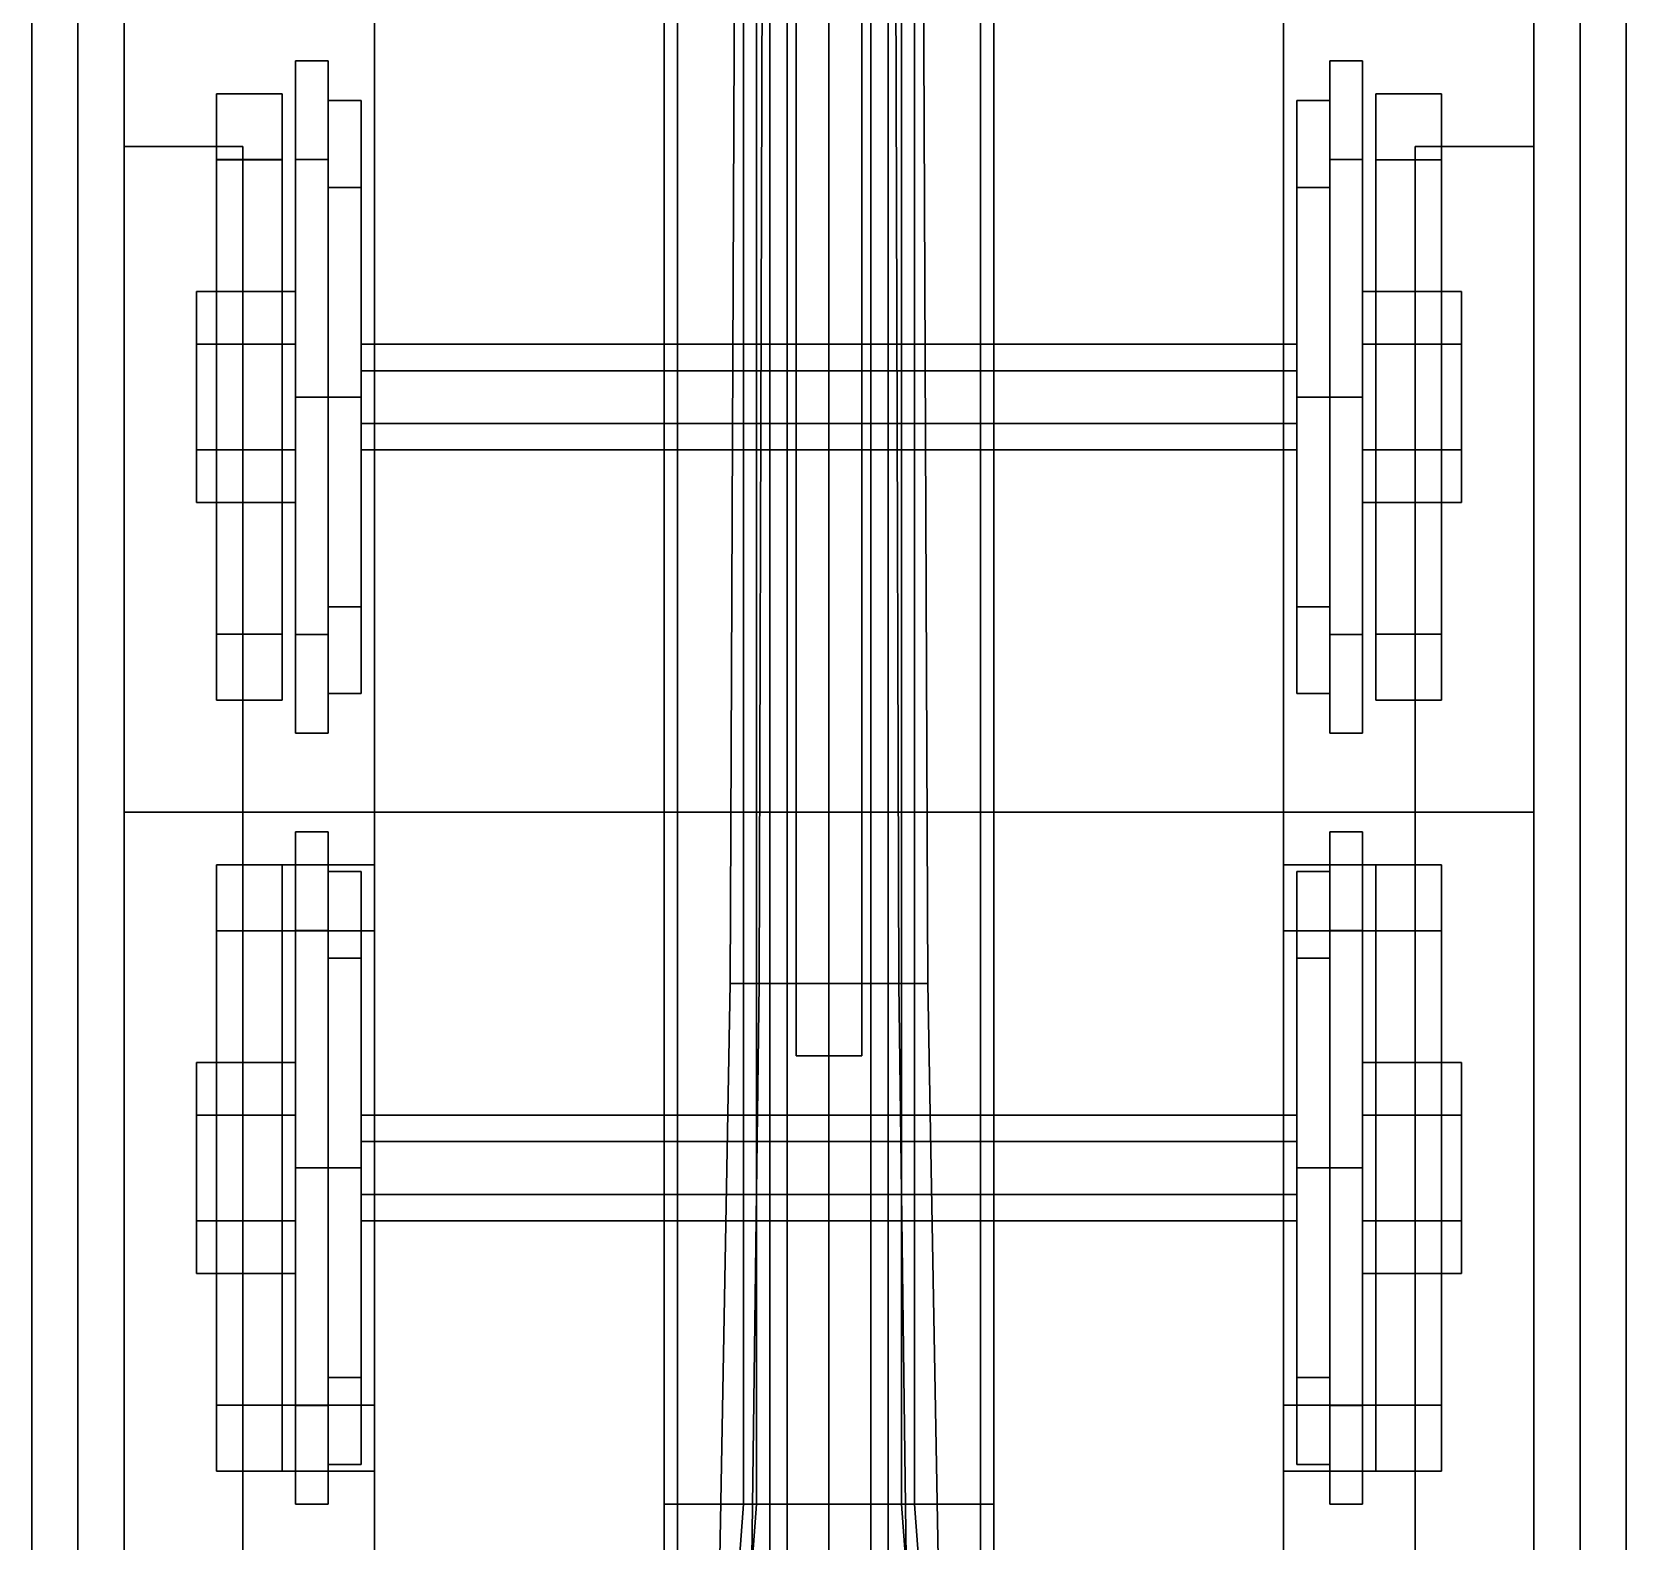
# Model space of a CAD drawing. Header units: millimetres. Extents: x -5.7 to 2.4, y -19.3 to 8.9.
# Drawn here: x -1.21 to 1.21, y 4.454 to 6.744 of the extents above; entities that cross this region are included whole.
import ezdxf

# ---------------------------------------------------------------- set-up
doc = ezdxf.new("R2010")
doc.units = ezdxf.units.MM
for name, color, linetype in [('gun', 1, 'Continuous'), ('supports', 5, 'Continuous'), ('wheels', 2, 'Continuous')]:
    doc.layers.add(name, color=color, linetype=linetype)

msp = doc.modelspace()

# ---------------------------------------------------------------- linework, layer by layer
for points in [[(-0.23, 4.51, 3.1), (-0.23, 8.78, 3.1), (-0.25, 8.78, 3.1), (-0.25, 4.51, 3.1)], [(-0.25, 8.78, 3.1), (-0.13, 8.78, 2.78), (-0.13, 4.51, 2.78), (-0.25, 4.51, 3.1)], [(-0.11, 4.51, 2.8), (-0.11, 8.78, 2.8), (-0.23, 8.78, 3.1), (-0.23, 4.51, 3.1)], [(0.13, 8.78, 2.78), (0.13, 4.51, 2.78), (-0.13, 4.51, 2.78), (-0.13, 8.78, 2.78)], [(-0.11, 8.78, 2.8), (-0.11, 4.51, 2.8), (0.11, 4.51, 2.8), (0.11, 8.78, 2.8)], [(0.11, 8.78, 2.8), (0.11, 4.51, 2.8), (0.23, 4.51, 3.1), (0.23, 8.78, 3.1)], [(0.25, 4.51, 3.1), (0.13, 4.51, 2.78), (0.13, 8.78, 2.78), (0.25, 8.78, 3.1)], [(0.23, 8.78, 3.1), (0.23, 4.51, 3.1), (0.25, 4.51, 3.1), (0.25, 8.78, 3.1)], [(-1.07, 8.34, 2.11), (-1.07, 8.34, 1.05), (-1.07, 5.56, 1.05), (-1.07, 5.56, 2.11)], [(-1.07, 5.56, 1.05), (-1.07, 8.34, 1.05), (1.07, 8.34, 1.05), (1.07, 5.56, 1.05)], [(1.07, 5.56, 1.05), (1.07, 8.34, 1.05), (1.07, 8.34, 2.11), (1.07, 5.56, 2.11)], [(-0.69, 8, 1.05), (-0.69, 8, 0.24), (-0.69, 3.33, 0.24), (-0.69, 3.33, 1.05)], [(-0.69, 3.33, 0.24), (-0.69, 8, 0.24), (0.69, 8, 0.24), (0.69, 3.33, 0.24)], [(0.69, 3.33, 0.24), (0.69, 8, 0.24), (0.69, 8, 1.05), (0.69, 3.33, 1.05)], [(1.07, 5.56, 2.11), (1.07, 6.94, 2.11), (-1.07, 6.94, 2.11), (-1.07, 5.56, 2.11)], [(-0.05, 6.94, 2.78), (-0.05, 6.94, 2.65), (-0.05, 5.19, 2.65), (-0.05, 5.19, 2.78)], [(-0.05, 5.19, 2.65), (-0.05, 6.94, 2.65), (0.05, 6.94, 2.65), (0.05, 5.19, 2.65)], [(0.05, 5.19, 2.65), (0.05, 6.94, 2.65), (0.05, 6.94, 2.78), (0.05, 5.19, 2.78)], [(-0.83, 6.65, 1.05), (-0.83, 6.65, 0.19), (-0.93, 6.65, 0.19), (-0.93, 6.65, 1.05)], [(-0.93, 6.65, 1.05), (-0.93, 6.65, 0.87), (-0.93, 6.55, 0.87), (-0.93, 6.55, 1.05)], [(-0.83, 5.73, 0.37), (-0.83, 6.65, 0.37), (-0.93, 6.65, 0.37), (-0.93, 5.73, 0.37)], [(-0.93, 5.73, 0.19), (-0.93, 6.65, 0.19), (-0.83, 6.65, 0.19), (-0.83, 5.73, 0.19)], [(-0.93, 6.65, 0.37), (-0.93, 6.65, 0.19), (-0.93, 5.73, 0.19), (-0.93, 5.73, 0.37)], [(-0.93, 6.65, 0.87), (-0.93, 6.65, 0.69), (-0.93, 5.73, 0.69), (-0.93, 5.73, 0.87)], [(-0.93, 5.73, 0.69), (-0.93, 6.65, 0.69), (-0.83, 6.65, 0.69), (-0.83, 5.73, 0.69)], [(-0.93, 6.65, 0.69), (-0.93, 6.65, 0.37), (-0.93, 6.55, 0.37), (-0.93, 6.55, 0.69)], [(-0.83, 6.55, 0.87), (-0.83, 6.65, 0.87), (-0.83, 6.65, 1.05), (-0.83, 6.55, 1.05)], [(-0.83, 5.73, 0.19), (-0.83, 6.65, 0.19), (-0.83, 6.65, 0.37), (-0.83, 5.73, 0.37)], [(-0.83, 5.73, 0.69), (-0.83, 6.65, 0.69), (-0.83, 6.65, 0.87), (-0.83, 5.73, 0.87)], [(-0.83, 6.55, 0.37), (-0.83, 6.65, 0.37), (-0.83, 6.65, 0.69), (-0.83, 6.55, 0.69)], [(0.93, 6.65, 1.05), (0.93, 6.65, 0.19), (0.83, 6.65, 0.19), (0.83, 6.65, 1.05)], [(0.83, 6.65, 0.87), (0.83, 6.55, 0.87), (0.83, 6.55, 1.05), (0.83, 6.65, 1.05)], [(0.83, 6.65, 0.37), (0.83, 6.55, 0.37), (0.83, 6.55, 0.69), (0.83, 6.65, 0.69)], [(0.93, 6.65, 0.19), (0.93, 5.73, 0.19), (0.83, 5.73, 0.19), (0.83, 6.65, 0.19)], [(0.83, 6.65, 0.19), (0.83, 5.73, 0.19), (0.83, 5.73, 0.37), (0.83, 6.65, 0.37)], [(0.83, 6.65, 0.37), (0.83, 5.73, 0.37), (0.93, 5.73, 0.37), (0.93, 6.65, 0.37)], [(0.83, 6.65, 0.69), (0.83, 5.73, 0.69), (0.83, 5.73, 0.87), (0.83, 6.65, 0.87)], [(0.93, 6.65, 0.69), (0.93, 5.73, 0.69), (0.83, 5.73, 0.69), (0.83, 6.65, 0.69)], [(0.93, 6.55, 1.05), (0.93, 6.55, 0.87), (0.93, 6.65, 0.87), (0.93, 6.65, 1.05)], [(0.93, 6.55, 0.69), (0.93, 6.55, 0.37), (0.93, 6.65, 0.37), (0.93, 6.65, 0.69)], [(0.93, 5.73, 0.37), (0.93, 5.73, 0.19), (0.93, 6.65, 0.19), (0.93, 6.65, 0.37)], [(0.93, 5.73, 0.87), (0.93, 5.73, 0.69), (0.93, 6.65, 0.69), (0.93, 6.65, 0.87)], [(-1.07, 6.57, 2.71), (-1.07, 6.57, 2.19), (-1.07, 3.27, 2.19), (-1.07, 3.27, 2.71)], [(-1.07, 3.27, 2.19), (-1.07, 6.57, 2.19), (-0.89, 6.57, 2.19), (-0.89, 3.27, 2.19)], [(-0.89, 3.27, 2.71), (-0.89, 6.57, 2.71), (-1.07, 6.57, 2.71), (-1.07, 3.27, 2.71)], [(-0.89, 6.57, 2.71), (-0.89, 6.57, 2.19), (-1.07, 6.57, 2.19), (-1.07, 6.57, 2.71)], [(-0.89, 3.27, 2.19), (-0.89, 6.57, 2.19), (-0.89, 6.57, 2.71), (-0.89, 3.27, 2.71)], [(0.89, 6.57, 2.71), (0.89, 6.57, 2.19), (0.89, 3.27, 2.19), (0.89, 3.27, 2.71)], [(1.07, 3.27, 2.71), (1.07, 6.57, 2.71), (0.89, 6.57, 2.71), (0.89, 3.27, 2.71)], [(1.07, 6.57, 2.71), (1.07, 6.57, 2.19), (0.89, 6.57, 2.19), (0.89, 6.57, 2.71)], [(0.89, 3.27, 2.19), (0.89, 6.57, 2.19), (1.07, 6.57, 2.19), (1.07, 3.27, 2.19)], [(1.07, 3.27, 2.19), (1.07, 6.57, 2.19), (1.07, 6.57, 2.71), (1.07, 3.27, 2.71)], [(-0.83, 5.83, 0.87), (-0.83, 6.5506, 0.87), (-0.93, 6.5506, 0.87), (-0.93, 5.83, 0.87)], [(-0.93, 6.55, 1.05), (-0.93, 6.55, 0.87), (-0.83, 6.55, 0.87), (-0.83, 6.55, 1.05)], [(-0.93, 6.55, 0.69), (-0.93, 6.55, 0.37), (-0.83, 6.55, 0.37), (-0.83, 6.55, 0.69)], [(0.83, 6.55, 1.05), (0.83, 6.55, 0.87), (0.93, 6.55, 0.87), (0.93, 6.55, 1.05)], [(0.83, 6.55, 0.69), (0.83, 6.55, 0.37), (0.93, 6.55, 0.37), (0.93, 6.55, 0.69)], [(0.83, 6.55, 0.87), (0.83, 5.83, 0.87), (0.93, 5.83, 0.87), (0.93, 6.55, 0.87)], [(-0.96, 6.27, 0.3714), (-0.96, 6.35, 0.51), (-0.81, 6.35, 0.51), (-0.81, 6.27, 0.3714)], [(-0.96, 6.27, 0.3714), (-0.96, 6.11, 0.3714), (-0.96, 6.03, 0.51), (-0.96, 6.35, 0.51)], [(-0.96, 6.35, 0.51), (-0.96, 6.27, 0.6486), (-0.81, 6.27, 0.6486), (-0.81, 6.35, 0.51)], [(-0.96, 6.35, 0.51), (-0.96, 6.03, 0.51), (-0.96, 6.11, 0.6486), (-0.96, 6.27, 0.6486)], [(0.96, 6.35, 0.51), (0.96, 6.27, 0.3714), (0.81, 6.27, 0.3714), (0.81, 6.35, 0.51)], [(0.96, 6.27, 0.6486), (0.96, 6.35, 0.51), (0.81, 6.35, 0.51), (0.81, 6.27, 0.6486)], [(0.96, 6.11, 0.3714), (0.96, 6.27, 0.3714), (0.96, 6.35, 0.51), (0.96, 6.03, 0.51)], [(0.96, 6.03, 0.51), (0.96, 6.35, 0.51), (0.96, 6.27, 0.6486), (0.96, 6.11, 0.6486)], [(-0.96, 6.11, 0.3714), (-0.96, 6.27, 0.3714), (-0.81, 6.27, 0.3714), (-0.81, 6.11, 0.3714)], [(-0.96, 6.27, 0.6486), (-0.96, 6.11, 0.6486), (-0.81, 6.11, 0.6486), (-0.81, 6.27, 0.6486)], [(0.96, 6.27, 0.3714), (0.96, 6.11, 0.3714), (0.81, 6.11, 0.3714), (0.81, 6.27, 0.3714)], [(0.96, 6.11, 0.6486), (0.96, 6.27, 0.6486), (0.81, 6.27, 0.6486), (0.81, 6.11, 0.6486)], [(-0.96, 6.03, 0.51), (-0.96, 6.11, 0.3714), (-0.81, 6.11, 0.3714), (-0.81, 6.03, 0.51)], [(-0.96, 6.11, 0.6486), (-0.96, 6.03, 0.51), (-0.81, 6.03, 0.51), (-0.81, 6.11, 0.6486)], [(0.96, 6.11, 0.3714), (0.96, 6.03, 0.51), (0.81, 6.03, 0.51), (0.81, 6.11, 0.3714)], [(0.96, 6.03, 0.51), (0.96, 6.11, 0.6486), (0.81, 6.11, 0.6486), (0.81, 6.03, 0.51)], [(-0.93, 5.83, 1.05), (-0.93, 5.83, 0.87), (-0.93, 5.73, 0.87), (-0.93, 5.73, 1.05)], [(-0.83, 5.83, 1.05), (-0.83, 5.83, 0.87), (-0.93, 5.83, 0.87), (-0.93, 5.83, 1.05)], [(-0.93, 5.83, 0.69), (-0.93, 5.83, 0.37), (-0.93, 5.73, 0.37), (-0.93, 5.73, 0.69)], [(-0.83, 5.83, 0.69), (-0.83, 5.83, 0.37), (-0.93, 5.83, 0.37), (-0.93, 5.83, 0.69)], [(-0.83, 5.73, 0.87), (-0.83, 5.83, 0.87), (-0.83, 5.83, 1.05), (-0.83, 5.73, 1.05)], [(-0.83, 5.73, 0.37), (-0.83, 5.83, 0.37), (-0.83, 5.83, 0.69), (-0.83, 5.73, 0.69)], [(0.93, 5.83, 1.05), (0.93, 5.83, 0.87), (0.83, 5.83, 0.87), (0.83, 5.83, 1.05)], [(0.83, 5.83, 0.87), (0.83, 5.73, 0.87), (0.83, 5.73, 1.05), (0.83, 5.83, 1.05)], [(0.83, 5.83, 0.37), (0.83, 5.73, 0.37), (0.83, 5.73, 0.69), (0.83, 5.83, 0.69)], [(0.93, 5.83, 0.69), (0.93, 5.83, 0.37), (0.83, 5.83, 0.37), (0.83, 5.83, 0.69)], [(0.93, 5.73, 1.05), (0.93, 5.73, 0.87), (0.93, 5.83, 0.87), (0.93, 5.83, 1.05)], [(0.93, 5.73, 0.69), (0.93, 5.73, 0.37), (0.93, 5.83, 0.37), (0.93, 5.83, 0.69)], [(-0.93, 5.73, 1.05), (-0.93, 5.73, 0.19), (-0.83, 5.73, 0.19), (-0.83, 5.73, 1.05)], [(0.83, 5.73, 1.05), (0.83, 5.73, 0.19), (0.93, 5.73, 0.19), (0.93, 5.73, 1.05)], [(-1.07, 5.56, 1.92), (-1.07, 5.56, 1.41), (-1.07, 3.46, 1.41), (-1.07, 3.27, 1.92)], [(1.07, 3.27, 1.92), (1.07, 5.56, 1.92), (-1.07, 5.56, 1.92), (-1.07, 3.27, 1.92)], [(-1.07, 3.46, 1.41), (-1.07, 5.56, 1.41), (1.07, 5.56, 1.41), (1.07, 3.46, 1.41)], [(-1.07, 5.56, 2.11), (-1.07, 5.56, 1.05), (1.07, 5.56, 1.05), (1.07, 5.56, 2.11)], [(-0.69, 5.56, 1.05), (-0.69, 3.33, 1.05), (0.69, 3.33, 1.05), (0.69, 5.56, 1.05)], [(1.07, 3.46, 1.41), (1.07, 5.56, 1.41), (1.07, 5.56, 1.92), (1.07, 3.27, 1.92)], [(-0.83, 5.48, 0.95), (-0.83, 5.48, 0.19), (-0.93, 5.48, 0.19), (-0.93, 5.48, 1.05)], [(-0.93, 5.48, 0.37), (-0.93, 5.48, 0.19), (-0.93, 4.56, 0.19), (-0.93, 4.56, 0.37)], [(-0.93, 4.56, 0.19), (-0.93, 5.48, 0.19), (-0.83, 5.48, 0.19), (-0.83, 4.56, 0.19)], [(-0.93, 5.48, 0.69), (-0.93, 5.48, 0.37), (-0.93, 5.38, 0.37), (-0.93, 5.38, 0.69)], [(-0.83, 4.56, 0.37), (-0.83, 5.48, 0.37), (-0.93, 5.48, 0.37), (-0.93, 4.56, 0.37)], [(-0.69, 5.38, 1.05), (-0.69, 5.48, 1.05), (-0.93, 5.48, 1.05), (-0.93, 5.38, 1.05)], [(-0.69, 5.48, 1.05), (-0.69, 5.48, 0.95), (-0.83, 5.48, 0.95), (-0.93, 5.48, 1.05)], [(-0.93, 5.48, 0.87), (-0.93, 5.48, 0.69), (-0.93, 4.56, 0.69), (-0.93, 4.56, 0.87)], [(-0.93, 4.56, 0.69), (-0.93, 5.48, 0.69), (-0.83, 5.48, 0.69), (-0.83, 4.56, 0.69)], [(-0.93, 5.48, 1.05), (-0.93, 5.48, 0.87), (-0.93, 5.38, 0.87), (-0.93, 5.38, 1.05)], [(-0.83, 4.56, 0.19), (-0.83, 5.48, 0.19), (-0.83, 5.48, 0.37), (-0.83, 4.56, 0.37)], [(-0.83, 5.38, 0.37), (-0.83, 5.48, 0.37), (-0.83, 5.48, 0.69), (-0.83, 5.38, 0.69)], [(-0.83, 5.38, 0.95), (-0.83, 5.48, 0.95), (-0.69, 5.48, 0.95), (-0.69, 5.38, 0.95)], [(-0.83, 5.38, 0.87), (-0.83, 5.48, 0.87), (-0.83, 5.48, 0.95), (-0.83, 5.38, 0.95)], [(-0.83, 4.56, 0.69), (-0.83, 5.48, 0.69), (-0.83, 5.48, 0.87), (-0.83, 4.56, 0.87)], [(0.93, 5.38, 1.05), (0.93, 5.48, 1.05), (0.69, 5.48, 1.05), (0.69, 5.38, 1.05)], [(0.93, 5.48, 1.05), (0.83, 5.48, 0.95), (0.69, 5.48, 0.95), (0.69, 5.48, 1.05)], [(0.69, 5.38, 0.95), (0.69, 5.48, 0.95), (0.83, 5.48, 0.95), (0.83, 5.38, 0.95)], [(0.93, 5.48, 1.05), (0.93, 5.48, 0.19), (0.83, 5.48, 0.19), (0.83, 5.48, 0.95)], [(0.83, 5.48, 0.19), (0.83, 4.56, 0.19), (0.83, 4.56, 0.37), (0.83, 5.48, 0.37)], [(0.93, 5.48, 0.19), (0.93, 4.56, 0.19), (0.83, 4.56, 0.19), (0.83, 5.48, 0.19)], [(0.83, 5.48, 0.37), (0.83, 5.38, 0.37), (0.83, 5.38, 0.69), (0.83, 5.48, 0.69)], [(0.83, 5.48, 0.37), (0.83, 4.56, 0.37), (0.93, 4.56, 0.37), (0.93, 5.48, 0.37)], [(0.83, 5.48, 0.87), (0.83, 5.38, 0.87), (0.83, 5.38, 0.95), (0.83, 5.48, 0.95)], [(0.93, 5.48, 0.69), (0.93, 4.56, 0.69), (0.83, 4.56, 0.69), (0.83, 5.48, 0.69)], [(0.83, 5.48, 0.69), (0.83, 4.56, 0.69), (0.83, 4.56, 0.87), (0.83, 5.48, 0.87)], [(0.93, 4.56, 0.37), (0.93, 4.56, 0.19), (0.93, 5.48, 0.19), (0.93, 5.48, 0.37)], [(0.93, 5.38, 0.69), (0.93, 5.38, 0.37), (0.93, 5.48, 0.37), (0.93, 5.48, 0.69)], [(0.93, 4.56, 0.87), (0.93, 4.56, 0.69), (0.93, 5.48, 0.69), (0.93, 5.48, 0.87)], [(0.93, 5.38, 1.05), (0.93, 5.38, 0.87), (0.93, 5.48, 0.87), (0.93, 5.48, 1.05)], [(-0.93, 5.38, 0.69), (-0.93, 5.38, 0.37), (-0.83, 5.38, 0.37), (-0.83, 5.38, 0.69)], [(-0.93, 5.38, 1.05), (-0.83, 5.38, 0.95), (-0.69, 5.38, 0.95), (-0.69, 5.38, 1.05)], [(-0.93, 5.38, 1.05), (-0.93, 5.38, 0.87), (-0.83, 5.38, 0.87), (-0.83, 5.38, 0.95)], [(-0.83, 4.66, 0.87), (-0.83, 5.38, 0.87), (-0.93, 5.38, 0.87), (-0.93, 4.66, 0.87)], [(0.69, 5.38, 1.05), (0.69, 5.38, 0.95), (0.83, 5.38, 0.95), (0.93, 5.38, 1.05)], [(0.83, 5.38, 0.69), (0.83, 5.38, 0.37), (0.93, 5.38, 0.37), (0.93, 5.38, 0.69)], [(0.83, 5.38, 0.95), (0.83, 5.38, 0.87), (0.93, 5.38, 0.87), (0.93, 5.38, 1.05)], [(0.83, 5.38, 0.87), (0.83, 4.66, 0.87), (0.93, 4.66, 0.87), (0.93, 5.38, 0.87)], [(-0.96, 5.18, 0.51), (-0.96, 5.1, 0.6486), (-0.81, 5.1, 0.6486), (-0.81, 5.18, 0.51)], [(-0.96, 5.18, 0.51), (-0.96, 4.86, 0.51), (-0.96, 4.94, 0.6486), (-0.96, 5.1, 0.6486)], [(-0.96, 5.1, 0.3714), (-0.96, 5.18, 0.51), (-0.81, 5.18, 0.51), (-0.81, 5.1, 0.3714)], [(-0.96, 5.1, 0.3714), (-0.96, 4.94, 0.3714), (-0.96, 4.86, 0.51), (-0.96, 5.18, 0.51)], [(-0.05, 5.19, 2.78), (-0.05, 5.19, 2.65), (0.05, 5.19, 2.65), (0.05, 5.19, 2.78)], [(0.96, 5.1, 0.6486), (0.96, 5.18, 0.51), (0.81, 5.18, 0.51), (0.81, 5.1, 0.6486)], [(0.96, 5.18, 0.51), (0.96, 5.1, 0.3714), (0.81, 5.1, 0.3714), (0.81, 5.18, 0.51)], [(0.96, 4.86, 0.51), (0.96, 5.18, 0.51), (0.96, 5.1, 0.6486), (0.96, 4.94, 0.6486)], [(0.96, 4.94, 0.3714), (0.96, 5.1, 0.3714), (0.96, 5.18, 0.51), (0.96, 4.86, 0.51)], [(-0.96, 5.1, 0.6486), (-0.96, 4.94, 0.6486), (-0.81, 4.94, 0.6486), (-0.81, 5.1, 0.6486)], [(-0.96, 4.94, 0.3714), (-0.96, 5.1, 0.3714), (-0.81, 5.1, 0.3714), (-0.81, 4.94, 0.3714)], [(0.96, 4.94, 0.6486), (0.96, 5.1, 0.6486), (0.81, 5.1, 0.6486), (0.81, 4.94, 0.6486)], [(0.96, 5.1, 0.3714), (0.96, 4.94, 0.3714), (0.81, 4.94, 0.3714), (0.81, 5.1, 0.3714)], [(-0.96, 4.94, 0.6486), (-0.96, 4.86, 0.51), (-0.81, 4.86, 0.51), (-0.81, 4.94, 0.6486)], [(-0.96, 4.86, 0.51), (-0.96, 4.94, 0.3714), (-0.81, 4.94, 0.3714), (-0.81, 4.86, 0.51)], [(0.96, 4.86, 0.51), (0.96, 4.94, 0.6486), (0.81, 4.94, 0.6486), (0.81, 4.86, 0.51)], [(0.96, 4.94, 0.3714), (0.96, 4.86, 0.51), (0.81, 4.86, 0.51), (0.81, 4.94, 0.3714)], [(-0.93, 4.66, 0.69), (-0.93, 4.66, 0.37), (-0.93, 4.56, 0.37), (-0.93, 4.56, 0.69)], [(-0.83, 4.66, 0.69), (-0.83, 4.66, 0.37), (-0.93, 4.66, 0.37), (-0.93, 4.66, 0.69)], [(-0.69, 4.66, 1.05), (-0.69, 4.66, 0.95), (-0.83, 4.66, 0.95), (-0.93, 4.66, 1.05)], [(-0.83, 4.66, 0.95), (-0.83, 4.66, 0.87), (-0.93, 4.66, 0.87), (-0.93, 4.66, 1.05)], [(-0.69, 4.56, 1.05), (-0.69, 4.66, 1.05), (-0.93, 4.66, 1.05), (-0.93, 4.56, 1.05)], [(-0.93, 4.66, 1.05), (-0.93, 4.66, 0.87), (-0.93, 4.56, 0.87), (-0.93, 4.56, 1.05)], [(-0.83, 4.56, 0.37), (-0.83, 4.66, 0.37), (-0.83, 4.66, 0.69), (-0.83, 4.56, 0.69)], [(-0.83, 4.56, 0.95), (-0.83, 4.66, 0.95), (-0.69, 4.66, 0.95), (-0.69, 4.56, 0.95)], [(-0.83, 4.56, 0.87), (-0.83, 4.66, 0.87), (-0.83, 4.66, 0.95), (-0.83, 4.56, 0.95)], [(0.93, 4.56, 1.05), (0.93, 4.66, 1.05), (0.69, 4.66, 1.05), (0.69, 4.56, 1.05)], [(0.93, 4.66, 1.05), (0.83, 4.66, 0.95), (0.69, 4.66, 0.95), (0.69, 4.66, 1.05)], [(0.69, 4.56, 0.95), (0.69, 4.66, 0.95), (0.83, 4.66, 0.95), (0.83, 4.56, 0.95)], [(0.83, 4.66, 0.37), (0.83, 4.56, 0.37), (0.83, 4.56, 0.69), (0.83, 4.66, 0.69)], [(0.93, 4.66, 0.69), (0.93, 4.66, 0.37), (0.83, 4.66, 0.37), (0.83, 4.66, 0.69)], [(0.83, 4.66, 0.87), (0.83, 4.56, 0.87), (0.83, 4.56, 0.95), (0.83, 4.66, 0.95)], [(0.93, 4.66, 1.05), (0.93, 4.66, 0.87), (0.83, 4.66, 0.87), (0.83, 4.66, 0.95)], [(0.93, 4.56, 0.69), (0.93, 4.56, 0.37), (0.93, 4.66, 0.37), (0.93, 4.66, 0.69)], [(0.93, 4.56, 1.05), (0.93, 4.56, 0.87), (0.93, 4.66, 0.87), (0.93, 4.66, 1.05)], [(-0.93, 4.56, 1.05), (-0.93, 4.56, 0.19), (-0.83, 4.56, 0.19), (-0.83, 4.56, 0.95)], [(-0.93, 4.56, 1.05), (-0.83, 4.56, 0.95), (-0.69, 4.56, 0.95), (-0.69, 4.56, 1.05)], [(0.69, 4.56, 1.05), (0.69, 4.56, 0.95), (0.83, 4.56, 0.95), (0.93, 4.56, 1.05)], [(0.83, 4.56, 0.95), (0.83, 4.56, 0.19), (0.93, 4.56, 0.19), (0.93, 4.56, 1.05)], [(-0.13, 4.51, 2.78), (-0.19, 3.7, 2.94), (-0.25, 3.7, 3.1), (-0.25, 4.51, 3.1)], [(-0.25, 4.51, 3.1), (-0.25, 3.7, 3.1), (-0.23, 3.7, 3.1), (-0.23, 4.51, 3.1)], [(-0.23, 3.7, 3.1), (-0.17, 3.7, 2.96), (-0.11, 4.51, 2.8), (-0.23, 4.51, 3.1)], [(-0.11, 4.51, 2.8), (-0.17, 3.7, 2.96), (-0.19, 3.7, 2.94), (-0.13, 4.51, 2.78)], [(0.11, 4.51, 2.8), (0.17, 3.7, 2.96), (0.23, 3.7, 3.1), (0.23, 4.51, 3.1)], [(0.13, 4.51, 2.78), (0.19, 3.7, 2.94), (0.17, 3.7, 2.96), (0.11, 4.51, 2.8)], [(0.25, 3.7, 3.1), (0.19, 3.7, 2.94), (0.13, 4.51, 2.78), (0.25, 4.51, 3.1)], [(0.23, 4.51, 3.1), (0.23, 3.7, 3.1), (0.25, 3.7, 3.1), (0.25, 4.51, 3.1)]]:
    msp.add_3dface(points)
at = {"layer": 'gun'}
for points in [[(-0.14, 7.67, 3.45), (-0.099, 7.67, 3.351), (-0.1061, 5.3, 3.3439), (-0.15, 5.3, 3.45)], [(-0.099, 7.67, 3.549), (-0.14, 7.67, 3.45), (-0.15, 5.3, 3.45), (-0.1061, 5.3, 3.5561)], [(-0.099, 7.67, 3.351), (0, 7.67, 3.31), (0, 5.3, 3.3), (-0.1061, 5.3, 3.3439)], [(0, 7.67, 3.59), (-0.099, 7.67, 3.549), (-0.1061, 5.3, 3.5561), (0, 5.3, 3.6)], [(-0.0636, 3.67, 3.5136), (-0.09, 3.67, 3.45), (-0.09, 7.67, 3.45), (-0.0636, 7.67, 3.5136)], [(-0.09, 3.67, 3.45), (-0.0636, 3.67, 3.3864), (-0.0636, 7.67, 3.3864), (-0.09, 7.67, 3.45)], [(0, 3.67, 3.54), (-0.0636, 3.67, 3.5136), (-0.0636, 7.67, 3.5136), (0, 7.67, 3.54)], [(-0.0636, 3.67, 3.3864), (0, 3.67, 3.36), (0, 7.67, 3.36), (-0.0636, 7.67, 3.3864)], [(0.0636, 3.67, 3.5136), (0, 3.67, 3.54), (0, 7.67, 3.54), (0.0636, 7.67, 3.5136)], [(0, 3.67, 3.36), (0.0636, 3.67, 3.3864), (0.0636, 7.67, 3.3864), (0, 7.67, 3.36)], [(0, 7.67, 3.31), (0.099, 7.67, 3.351), (0.1061, 5.3, 3.3439), (0, 5.3, 3.3)], [(0.099, 7.67, 3.549), (0, 7.67, 3.59), (0, 5.3, 3.6), (0.1061, 5.3, 3.5561)], [(0.09, 3.67, 3.45), (0.0636, 3.67, 3.5136), (0.0636, 7.67, 3.5136), (0.09, 7.67, 3.45)], [(0.0636, 3.67, 3.3864), (0.09, 3.67, 3.45), (0.09, 7.67, 3.45), (0.0636, 7.67, 3.3864)], [(0.099, 7.67, 3.351), (0.14, 7.67, 3.45), (0.15, 5.3, 3.45), (0.1061, 5.3, 3.3439)], [(0.14, 7.67, 3.45), (0.099, 7.67, 3.549), (0.1061, 5.3, 3.5561), (0.15, 5.3, 3.45)], [(-0.19, 3.08, 3.45), (-0.1344, 3.08, 3.5844), (-0.1061, 5.3, 3.5561), (-0.15, 5.3, 3.45)], [(-0.1344, 3.08, 3.3156), (-0.19, 3.08, 3.45), (-0.15, 5.3, 3.45), (-0.1061, 5.3, 3.3439)], [(-0.1344, 3.08, 3.5844), (0, 3.08, 3.64), (0, 5.3, 3.6), (-0.1061, 5.3, 3.5561)], [(0, 3.08, 3.26), (-0.1344, 3.08, 3.3156), (-0.1061, 5.3, 3.3439), (0, 5.3, 3.3)], [(0, 3.08, 3.64), (0.1344, 3.08, 3.5844), (0.1061, 5.3, 3.5561), (0, 5.3, 3.6)], [(0.1344, 3.08, 3.3156), (0, 3.08, 3.26), (0, 5.3, 3.3), (0.1061, 5.3, 3.3439)], [(0.1344, 3.08, 3.5844), (0.19, 3.08, 3.45), (0.15, 5.3, 3.45), (0.1061, 5.3, 3.5561)], [(0.19, 3.08, 3.45), (0.1344, 3.08, 3.3156), (0.1061, 5.3, 3.3439), (0.15, 5.3, 3.45)]]:
    msp.add_3dface(points, dxfattribs=at)
at = {"layer": 'supports'}
for points in [[(-1.21, 3.37, 1.72), (-1.14, 3.37, 1.79), (-1.14, 7.28, 1.53), (-1.21, 7.28, 1.46)], [(-1.14, 3.37, 1.65), (-1.21, 3.37, 1.72), (-1.21, 7.28, 1.46), (-1.14, 7.28, 1.39)], [(-1.14, 3.37, 1.79), (-1.07, 3.37, 1.72), (-1.07, 7.28, 1.46), (-1.14, 7.28, 1.53)], [(-1.07, 3.37, 1.72), (-1.14, 3.37, 1.65), (-1.14, 7.28, 1.39), (-1.07, 7.28, 1.46)], [(1.14, 3.37, 1.65), (1.07, 3.37, 1.72), (1.07, 7.28, 1.46), (1.14, 7.28, 1.39)], [(1.07, 3.37, 1.72), (1.14, 3.37, 1.79), (1.14, 7.28, 1.53), (1.07, 7.28, 1.46)], [(1.21, 3.37, 1.72), (1.14, 3.37, 1.65), (1.14, 7.28, 1.39), (1.21, 7.28, 1.46)], [(1.14, 3.37, 1.79), (1.21, 3.37, 1.72), (1.21, 7.28, 1.46), (1.14, 7.28, 1.53)], [(-1.14, 3.21, 1.31), (-1.21, 3.21, 1.38), (-1.21, 7.12, 0.69), (-1.14, 7.12, 0.62)], [(-1.21, 3.21, 1.38), (-1.14, 3.21, 1.45), (-1.14, 7.12, 0.76), (-1.21, 7.12, 0.69)], [(-1.07, 3.21, 1.38), (-1.14, 3.21, 1.31), (-1.14, 7.12, 0.62), (-1.07, 7.12, 0.69)], [(-1.14, 3.21, 1.45), (-1.07, 3.21, 1.38), (-1.07, 7.12, 0.69), (-1.14, 7.12, 0.76)], [(1.07, 3.21, 1.38), (1.14, 3.21, 1.45), (1.14, 7.12, 0.76), (1.07, 7.12, 0.69)], [(1.14, 3.21, 1.31), (1.07, 3.21, 1.38), (1.07, 7.12, 0.69), (1.14, 7.12, 0.62)], [(1.14, 3.21, 1.45), (1.21, 3.21, 1.38), (1.21, 7.12, 0.69), (1.14, 7.12, 0.76)], [(1.21, 3.21, 1.38), (1.14, 3.21, 1.31), (1.14, 7.12, 0.62), (1.21, 7.12, 0.69)]]:
    msp.add_3dface(points, dxfattribs=at)
at = {"layer": 'wheels'}
for points in [[(-0.81, 5.8294, 0.1494), (-0.81, 6.7, 0.51), (-0.81, 6.5506, 0.1494), (-0.81, 6.19)], [(-0.76, 6.7, 0.51), (-0.76, 6.5506, 0.1494), (-0.81, 6.5506, 0.1494), (-0.81, 6.7, 0.51)], [(-0.81, 5.68, 0.51), (-0.81, 6.5506, 0.8706), (-0.81, 6.7, 0.51), (-0.81, 5.8294, 0.1494)], [(-0.76, 6.5506, 0.8706), (-0.76, 6.7, 0.51), (-0.81, 6.7, 0.51), (-0.81, 6.5506, 0.8706)], [(-0.76, 6.64, 0.51), (-0.76, 6.5082, 0.1918), (-0.76, 6.5506, 0.1494), (-0.76, 6.7, 0.51)], [(-0.76, 6.5082, 0.8282), (-0.76, 6.64, 0.51), (-0.76, 6.7, 0.51), (-0.76, 6.5506, 0.8706)], [(0.76, 6.5082, 0.1918), (0.76, 6.64, 0.51), (0.76, 6.7, 0.51), (0.76, 6.5506, 0.1494)], [(0.76, 6.5506, 0.1494), (0.76, 6.7, 0.51), (0.81, 6.7, 0.51), (0.81, 6.5506, 0.1494)], [(0.76, 6.64, 0.51), (0.76, 6.5082, 0.8282), (0.76, 6.5506, 0.8706), (0.76, 6.7, 0.51)], [(0.76, 6.7, 0.51), (0.76, 6.5506, 0.8706), (0.81, 6.5506, 0.8706), (0.81, 6.7, 0.51)], [(0.81, 6.5506, 0.8706), (0.81, 6.19, 1.02), (0.81, 5.8294, 0.8706), (0.81, 6.7, 0.51)], [(0.81, 6.7, 0.51), (0.81, 5.8294, 0.8706), (0.81, 5.68, 0.51), (0.81, 6.5506, 0.1494)], [(-0.71, 6.64, 0.51), (-0.71, 6.5082, 0.1918), (-0.76, 6.5082, 0.1918), (-0.76, 6.64, 0.51)], [(-0.71, 6.5082, 0.8282), (-0.71, 6.64, 0.51), (-0.76, 6.64, 0.51), (-0.76, 6.5082, 0.8282)], [(-0.71, 5.8718, 0.8282), (-0.71, 6.64, 0.51), (-0.71, 6.5082, 0.8282), (-0.71, 6.19, 0.96)], [(-0.71, 5.74, 0.51), (-0.71, 6.5082, 0.1918), (-0.71, 6.64, 0.51), (-0.71, 5.8718, 0.8282)], [(0.71, 6.5082, 0.1918), (0.71, 6.19, 0.06), (0.71, 5.8718, 0.1918), (0.71, 6.64, 0.51)], [(0.71, 6.64, 0.51), (0.71, 5.8718, 0.1918), (0.71, 5.74, 0.51), (0.71, 6.5082, 0.8282)], [(0.71, 6.5082, 0.1918), (0.71, 6.64, 0.51), (0.76, 6.64, 0.51), (0.76, 6.5082, 0.1918)], [(0.71, 6.64, 0.51), (0.71, 6.5082, 0.8282), (0.76, 6.5082, 0.8282), (0.76, 6.64, 0.51)], [(-0.76, 6.19, 1.02), (-0.76, 6.5506, 0.8706), (-0.81, 6.5506, 0.8706), (-0.81, 6.19, 1.02)], [(-0.81, 5.8294, 0.8706), (-0.81, 6.19, 1.02), (-0.81, 6.5506, 0.8706), (-0.81, 5.68, 0.51)], [(-0.76, 6.5506, 0.1494), (-0.76, 6.19), (-0.81, 6.19), (-0.81, 6.5506, 0.1494)], [(-0.76, 6.19, 0.96), (-0.76, 6.5082, 0.8282), (-0.76, 6.5506, 0.8706), (-0.76, 6.19, 1.02)], [(-0.76, 6.5082, 0.1918), (-0.76, 6.19, 0.06), (-0.76, 6.19), (-0.76, 6.5506, 0.1494)], [(0.76, 6.5082, 0.8282), (0.76, 6.19, 0.96), (0.76, 6.19, 1.02), (0.76, 6.5506, 0.8706)], [(0.76, 6.5506, 0.8706), (0.76, 6.19, 1.02), (0.81, 6.19, 1.02), (0.81, 6.5506, 0.8706)], [(0.76, 6.19, 0.06), (0.76, 6.5082, 0.1918), (0.76, 6.5506, 0.1494), (0.76, 6.19)], [(0.76, 6.19), (0.76, 6.5506, 0.1494), (0.81, 6.5506, 0.1494), (0.81, 6.19)], [(0.81, 6.5506, 0.1494), (0.81, 5.68, 0.51), (0.81, 5.8294, 0.1494), (0.81, 6.19)], [(-0.71, 6.19, 0.96), (-0.71, 6.5082, 0.8282), (-0.76, 6.5082, 0.8282), (-0.76, 6.19, 0.96)], [(-0.71, 6.5082, 0.1918), (-0.71, 6.19, 0.06), (-0.76, 6.19, 0.06), (-0.76, 6.5082, 0.1918)], [(-0.71, 5.8718, 0.1918), (-0.71, 6.19, 0.06), (-0.71, 6.5082, 0.1918), (-0.71, 5.74, 0.51)], [(0.71, 6.5082, 0.8282), (0.71, 5.74, 0.51), (0.71, 5.8718, 0.8282), (0.71, 6.19, 0.96)], [(0.71, 6.5082, 0.8282), (0.71, 6.19, 0.96), (0.76, 6.19, 0.96), (0.76, 6.5082, 0.8282)], [(0.71, 6.19, 0.06), (0.71, 6.5082, 0.1918), (0.76, 6.5082, 0.1918), (0.76, 6.19, 0.06)], [(-0.71, 6.23, 0.4407), (-0.71, 6.27, 0.51), (0.71, 6.27, 0.51), (0.71, 6.23, 0.4407)], [(-0.71, 6.27, 0.51), (-0.71, 6.23, 0.5793), (0.71, 6.23, 0.5793), (0.71, 6.27, 0.51)], [(-0.71, 6.15, 0.4407), (-0.71, 6.23, 0.4407), (0.71, 6.23, 0.4407), (0.71, 6.15, 0.4407)], [(-0.71, 6.23, 0.5793), (-0.71, 6.15, 0.5793), (0.71, 6.15, 0.5793), (0.71, 6.23, 0.5793)], [(-0.76, 5.8294, 0.8706), (-0.76, 6.19, 1.02), (-0.81, 6.19, 1.02), (-0.81, 5.8294, 0.8706)], [(-0.76, 6.19), (-0.76, 5.8294, 0.1494), (-0.81, 5.8294, 0.1494), (-0.81, 6.19)], [(-0.71, 5.8718, 0.8282), (-0.71, 6.19, 0.96), (-0.76, 6.19, 0.96), (-0.76, 5.8718, 0.8282)], [(-0.76, 5.8718, 0.8282), (-0.76, 6.19, 0.96), (-0.76, 6.19, 1.02), (-0.76, 5.8294, 0.8706)], [(-0.76, 6.19, 0.06), (-0.76, 5.8718, 0.1918), (-0.76, 5.8294, 0.1494), (-0.76, 6.19)], [(-0.71, 6.19, 0.06), (-0.71, 5.8718, 0.1918), (-0.76, 5.8718, 0.1918), (-0.76, 6.19, 0.06)], [(0.71, 6.19, 0.96), (0.71, 5.8718, 0.8282), (0.76, 5.8718, 0.8282), (0.76, 6.19, 0.96)], [(0.71, 5.8718, 0.1918), (0.71, 6.19, 0.06), (0.76, 6.19, 0.06), (0.76, 5.8718, 0.1918)], [(0.76, 6.19, 0.96), (0.76, 5.8718, 0.8282), (0.76, 5.8294, 0.8706), (0.76, 6.19, 1.02)], [(0.76, 6.19, 1.02), (0.76, 5.8294, 0.8706), (0.81, 5.8294, 0.8706), (0.81, 6.19, 1.02)], [(0.76, 5.8718, 0.1918), (0.76, 6.19, 0.06), (0.76, 6.19), (0.76, 5.8294, 0.1494)], [(0.76, 5.8294, 0.1494), (0.76, 6.19), (0.81, 6.19), (0.81, 5.8294, 0.1494)], [(-0.71, 6.11, 0.51), (-0.71, 6.15, 0.4407), (0.71, 6.15, 0.4407), (0.71, 6.11, 0.51)], [(-0.71, 6.15, 0.5793), (-0.71, 6.11, 0.51), (0.71, 6.11, 0.51), (0.71, 6.15, 0.5793)], [(-0.71, 5.8718, 0.1918), (-0.71, 5.74, 0.51), (-0.76, 5.74, 0.51), (-0.76, 5.8718, 0.1918)], [(-0.76, 5.8718, 0.1918), (-0.76, 5.74, 0.51), (-0.76, 5.68, 0.51), (-0.76, 5.8294, 0.1494)], [(-0.71, 5.74, 0.51), (-0.71, 5.8718, 0.8282), (-0.76, 5.8718, 0.8282), (-0.76, 5.74, 0.51)], [(-0.76, 5.74, 0.51), (-0.76, 5.8718, 0.8282), (-0.76, 5.8294, 0.8706), (-0.76, 5.68, 0.51)], [(0.71, 5.74, 0.51), (0.71, 5.8718, 0.1918), (0.76, 5.8718, 0.1918), (0.76, 5.74, 0.51)], [(0.71, 5.8718, 0.8282), (0.71, 5.74, 0.51), (0.76, 5.74, 0.51), (0.76, 5.8718, 0.8282)], [(0.76, 5.74, 0.51), (0.76, 5.8718, 0.1918), (0.76, 5.8294, 0.1494), (0.76, 5.68, 0.51)], [(0.76, 5.8718, 0.8282), (0.76, 5.74, 0.51), (0.76, 5.68, 0.51), (0.76, 5.8294, 0.8706)], [(-0.76, 5.8294, 0.1494), (-0.76, 5.68, 0.51), (-0.81, 5.68, 0.51), (-0.81, 5.8294, 0.1494)], [(-0.76, 5.68, 0.51), (-0.76, 5.8294, 0.8706), (-0.81, 5.8294, 0.8706), (-0.81, 5.68, 0.51)], [(0.76, 5.68, 0.51), (0.76, 5.8294, 0.1494), (0.81, 5.8294, 0.1494), (0.81, 5.68, 0.51)], [(0.76, 5.8294, 0.8706), (0.76, 5.68, 0.51), (0.81, 5.68, 0.51), (0.81, 5.8294, 0.8706)], [(-0.81, 4.6594, 0.1494), (-0.81, 5.53, 0.51), (-0.81, 5.3806, 0.1494), (-0.81, 5.02)], [(-0.81, 4.51, 0.51), (-0.81, 5.3806, 0.8706), (-0.81, 5.53, 0.51), (-0.81, 4.6594, 0.1494)], [(-0.76, 5.53, 0.51), (-0.76, 5.3806, 0.1494), (-0.81, 5.3806, 0.1494), (-0.81, 5.53, 0.51)], [(-0.76, 5.3806, 0.8706), (-0.76, 5.53, 0.51), (-0.81, 5.53, 0.51), (-0.81, 5.3806, 0.8706)], [(-0.76, 5.47, 0.51), (-0.76, 5.3382, 0.1918), (-0.76, 5.3806, 0.1494), (-0.76, 5.53, 0.51)], [(-0.76, 5.3382, 0.8282), (-0.76, 5.47, 0.51), (-0.76, 5.53, 0.51), (-0.76, 5.3806, 0.8706)], [(0.76, 5.3806, 0.1494), (0.76, 5.53, 0.51), (0.81, 5.53, 0.51), (0.81, 5.3806, 0.1494)], [(0.76, 5.3382, 0.1918), (0.76, 5.47, 0.51), (0.76, 5.53, 0.51), (0.76, 5.3806, 0.1494)], [(0.76, 5.53, 0.51), (0.76, 5.3806, 0.8706), (0.81, 5.3806, 0.8706), (0.81, 5.53, 0.51)], [(0.76, 5.47, 0.51), (0.76, 5.3382, 0.8282), (0.76, 5.3806, 0.8706), (0.76, 5.53, 0.51)], [(0.81, 5.3806, 0.8706), (0.81, 5.02, 1.02), (0.81, 4.6594, 0.8706), (0.81, 5.53, 0.51)], [(0.81, 5.53, 0.51), (0.81, 4.6594, 0.8706), (0.81, 4.51, 0.51), (0.81, 5.3806, 0.1494)], [(-0.71, 5.47, 0.51), (-0.71, 5.3382, 0.1918), (-0.76, 5.3382, 0.1918), (-0.76, 5.47, 0.51)], [(-0.71, 5.3382, 0.8282), (-0.71, 5.47, 0.51), (-0.76, 5.47, 0.51), (-0.76, 5.3382, 0.8282)], [(-0.71, 4.7018, 0.8282), (-0.71, 5.47, 0.51), (-0.71, 5.3382, 0.8282), (-0.71, 5.02, 0.96)], [(-0.71, 4.57, 0.51), (-0.71, 5.3382, 0.1918), (-0.71, 5.47, 0.51), (-0.71, 4.7018, 0.8282)], [(0.71, 5.3382, 0.1918), (0.71, 5.47, 0.51), (0.76, 5.47, 0.51), (0.76, 5.3382, 0.1918)], [(0.71, 5.47, 0.51), (0.71, 4.7018, 0.1918), (0.71, 4.57, 0.51), (0.71, 5.3382, 0.8282)], [(0.71, 5.3382, 0.1918), (0.71, 5.02, 0.06), (0.71, 4.7018, 0.1918), (0.71, 5.47, 0.51)], [(0.71, 5.47, 0.51), (0.71, 5.3382, 0.8282), (0.76, 5.3382, 0.8282), (0.76, 5.47, 0.51)], [(-0.81, 4.6594, 0.8706), (-0.81, 5.02, 1.02), (-0.81, 5.3806, 0.8706), (-0.81, 4.51, 0.51)], [(-0.76, 5.02, 1.02), (-0.76, 5.3806, 0.8706), (-0.81, 5.3806, 0.8706), (-0.81, 5.02, 1.02)], [(-0.76, 5.3806, 0.1494), (-0.76, 5.02), (-0.81, 5.02), (-0.81, 5.3806, 0.1494)], [(-0.76, 5.02, 0.96), (-0.76, 5.3382, 0.8282), (-0.76, 5.3806, 0.8706), (-0.76, 5.02, 1.02)], [(-0.76, 5.3382, 0.1918), (-0.76, 5.02, 0.06), (-0.76, 5.02), (-0.76, 5.3806, 0.1494)], [(0.76, 5.3806, 0.8706), (0.76, 5.02, 1.02), (0.81, 5.02, 1.02), (0.81, 5.3806, 0.8706)], [(0.76, 5.3382, 0.8282), (0.76, 5.02, 0.96), (0.76, 5.02, 1.02), (0.76, 5.3806, 0.8706)], [(0.76, 5.02), (0.76, 5.3806, 0.1494), (0.81, 5.3806, 0.1494), (0.81, 5.02)], [(0.76, 5.02, 0.06), (0.76, 5.3382, 0.1918), (0.76, 5.3806, 0.1494), (0.76, 5.02)], [(0.81, 5.3806, 0.1494), (0.81, 4.51, 0.51), (0.81, 4.6594, 0.1494), (0.81, 5.02)], [(-0.71, 5.02, 0.96), (-0.71, 5.3382, 0.8282), (-0.76, 5.3382, 0.8282), (-0.76, 5.02, 0.96)], [(-0.71, 5.3382, 0.1918), (-0.71, 5.02, 0.06), (-0.76, 5.02, 0.06), (-0.76, 5.3382, 0.1918)], [(-0.71, 4.7018, 0.1918), (-0.71, 5.02, 0.06), (-0.71, 5.3382, 0.1918), (-0.71, 4.57, 0.51)], [(0.71, 5.3382, 0.8282), (0.71, 5.02, 0.96), (0.76, 5.02, 0.96), (0.76, 5.3382, 0.8282)], [(0.71, 5.3382, 0.8282), (0.71, 4.57, 0.51), (0.71, 4.7018, 0.8282), (0.71, 5.02, 0.96)], [(0.71, 5.02, 0.06), (0.71, 5.3382, 0.1918), (0.76, 5.3382, 0.1918), (0.76, 5.02, 0.06)], [(-0.71, 5.06, 0.4407), (-0.71, 5.1, 0.51), (0.71, 5.1, 0.51), (0.71, 5.06, 0.4407)], [(-0.71, 5.1, 0.51), (-0.71, 5.06, 0.5793), (0.71, 5.06, 0.5793), (0.71, 5.1, 0.51)], [(-0.71, 4.98, 0.4407), (-0.71, 5.06, 0.4407), (0.71, 5.06, 0.4407), (0.71, 4.98, 0.4407)], [(-0.71, 5.06, 0.5793), (-0.71, 4.98, 0.5793), (0.71, 4.98, 0.5793), (0.71, 5.06, 0.5793)], [(-0.76, 4.6594, 0.8706), (-0.76, 5.02, 1.02), (-0.81, 5.02, 1.02), (-0.81, 4.6594, 0.8706)], [(-0.76, 5.02), (-0.76, 4.6594, 0.1494), (-0.81, 4.6594, 0.1494), (-0.81, 5.02)], [(-0.76, 4.7018, 0.8282), (-0.76, 5.02, 0.96), (-0.76, 5.02, 1.02), (-0.76, 4.6594, 0.8706)], [(-0.71, 4.7018, 0.8282), (-0.71, 5.02, 0.96), (-0.76, 5.02, 0.96), (-0.76, 4.7018, 0.8282)], [(-0.76, 5.02, 0.06), (-0.76, 4.7018, 0.1918), (-0.76, 4.6594, 0.1494), (-0.76, 5.02)], [(-0.71, 5.02, 0.06), (-0.71, 4.7018, 0.1918), (-0.76, 4.7018, 0.1918), (-0.76, 5.02, 0.06)], [(0.71, 5.02, 0.96), (0.71, 4.7018, 0.8282), (0.76, 4.7018, 0.8282), (0.76, 5.02, 0.96)], [(0.71, 4.7018, 0.1918), (0.71, 5.02, 0.06), (0.76, 5.02, 0.06), (0.76, 4.7018, 0.1918)], [(0.76, 5.02, 1.02), (0.76, 4.6594, 0.8706), (0.81, 4.6594, 0.8706), (0.81, 5.02, 1.02)], [(0.76, 5.02, 0.96), (0.76, 4.7018, 0.8282), (0.76, 4.6594, 0.8706), (0.76, 5.02, 1.02)], [(0.76, 4.6594, 0.1494), (0.76, 5.02), (0.81, 5.02), (0.81, 4.6594, 0.1494)], [(0.76, 4.7018, 0.1918), (0.76, 5.02, 0.06), (0.76, 5.02), (0.76, 4.6594, 0.1494)], [(-0.71, 4.94, 0.51), (-0.71, 4.98, 0.4407), (0.71, 4.98, 0.4407), (0.71, 4.94, 0.51)], [(-0.71, 4.98, 0.5793), (-0.71, 4.94, 0.51), (0.71, 4.94, 0.51), (0.71, 4.98, 0.5793)], [(-0.76, 4.7018, 0.1918), (-0.76, 4.57, 0.51), (-0.76, 4.51, 0.51), (-0.76, 4.6594, 0.1494)], [(-0.71, 4.7018, 0.1918), (-0.71, 4.57, 0.51), (-0.76, 4.57, 0.51), (-0.76, 4.7018, 0.1918)], [(-0.76, 4.57, 0.51), (-0.76, 4.7018, 0.8282), (-0.76, 4.6594, 0.8706), (-0.76, 4.51, 0.51)], [(-0.71, 4.57, 0.51), (-0.71, 4.7018, 0.8282), (-0.76, 4.7018, 0.8282), (-0.76, 4.57, 0.51)], [(0.71, 4.57, 0.51), (0.71, 4.7018, 0.1918), (0.76, 4.7018, 0.1918), (0.76, 4.57, 0.51)], [(0.71, 4.7018, 0.8282), (0.71, 4.57, 0.51), (0.76, 4.57, 0.51), (0.76, 4.7018, 0.8282)], [(0.76, 4.57, 0.51), (0.76, 4.7018, 0.1918), (0.76, 4.6594, 0.1494), (0.76, 4.51, 0.51)], [(0.76, 4.7018, 0.8282), (0.76, 4.57, 0.51), (0.76, 4.51, 0.51), (0.76, 4.6594, 0.8706)], [(-0.76, 4.6594, 0.1494), (-0.76, 4.51, 0.51), (-0.81, 4.51, 0.51), (-0.81, 4.6594, 0.1494)], [(-0.76, 4.51, 0.51), (-0.76, 4.6594, 0.8706), (-0.81, 4.6594, 0.8706), (-0.81, 4.51, 0.51)], [(0.76, 4.51, 0.51), (0.76, 4.6594, 0.1494), (0.81, 4.6594, 0.1494), (0.81, 4.51, 0.51)], [(0.76, 4.6594, 0.8706), (0.76, 4.51, 0.51), (0.81, 4.51, 0.51), (0.81, 4.6594, 0.8706)]]:
    msp.add_3dface(points, dxfattribs=at)

doc.saveas('drawing.dxf')
